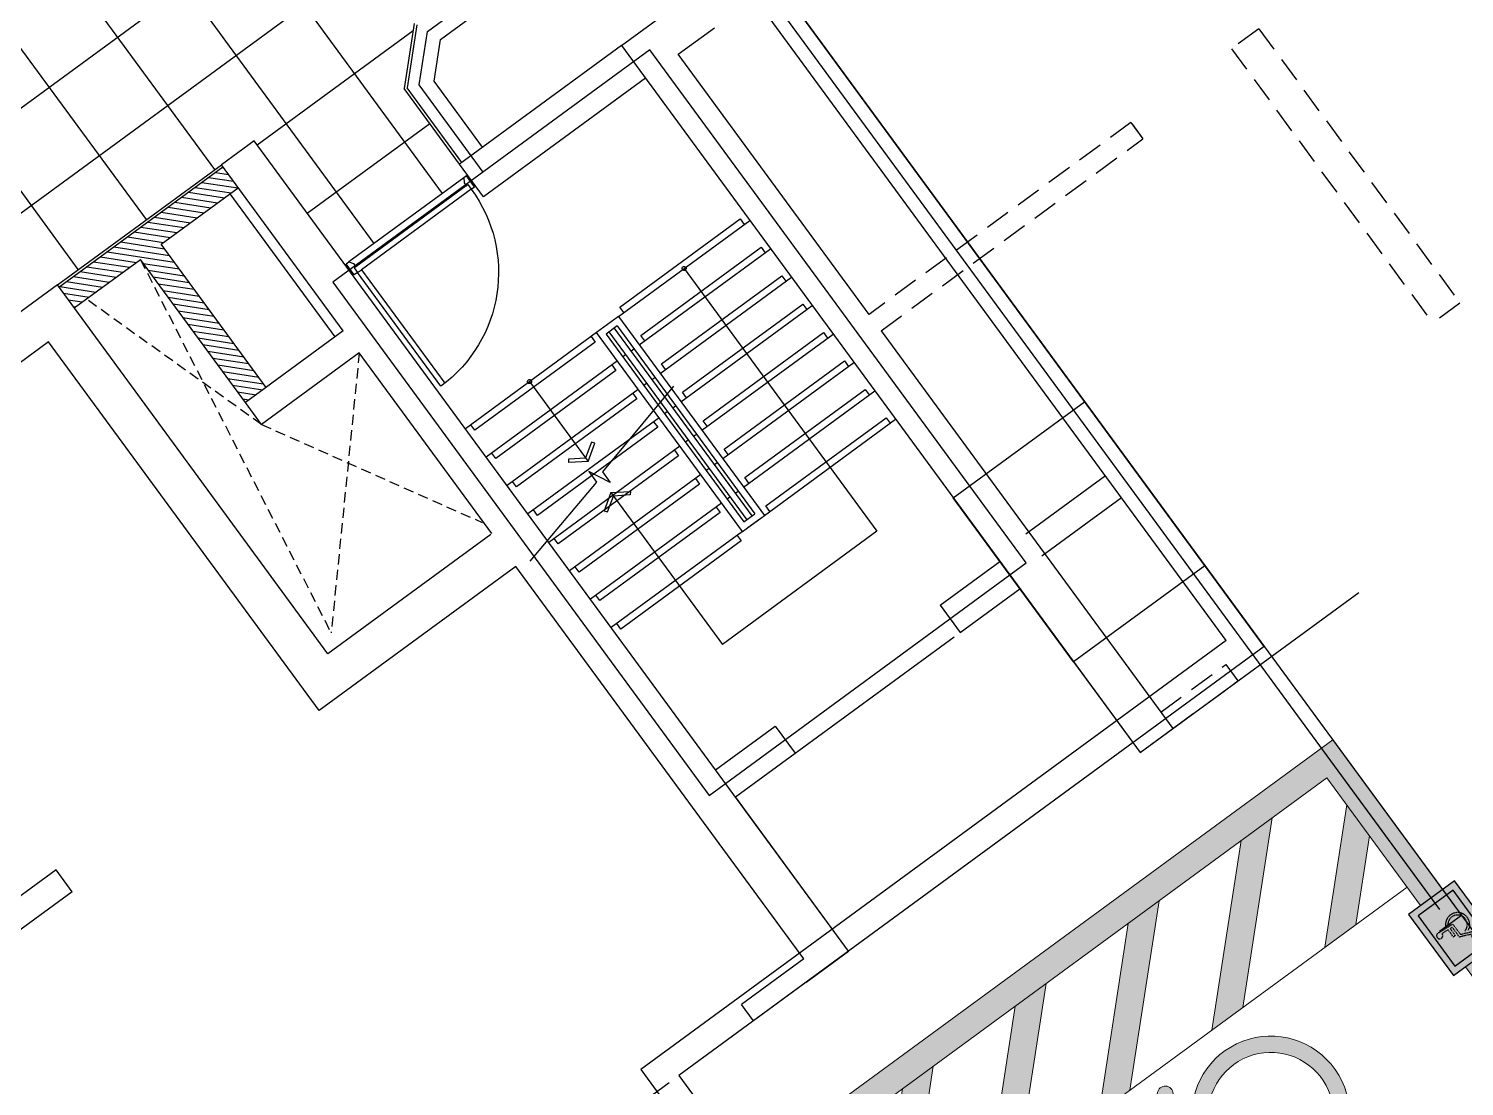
# Model space of a CAD drawing. Header units: millimetres. Extents: x 75184266 to 76346726, y -35850126 to -33679385.
# Drawn here: x 75339655 to 75350244, y -34622295 to -34614490 of the extents above; entities that cross this region are included whole.
import ezdxf

# ---------------------------------------------------------------- set-up
doc = ezdxf.new("R2010")
doc.units = ezdxf.units.MM
doc.header["$LTSCALE"] = 50
doc.header["$MEASUREMENT"] = 0
for name, pattern in [('HID', [2.3, 1.5, -0.8]), ('HIDDEN2', [0.1875, 0.125, -0.0625]), ('XR-지하3층$0$H', [1.3, 0.8, -0.5]), ('XR-지하3층$0$HIDDEN2', [0.1875, 0.125, -0.0625])]:
    doc.linetypes.add(name, pattern=pattern)
for name, color, linetype in [('PLAN-ALL-DOOR', 4, 'CONTINUOUS'), ('XR-지하3층$0$1HIDDEN2', 1, 'XR-지하3층$0$HIDDEN2'), ('XR-지하3층$0$5', 5, 'CONTINUOUS'), ('XR-지하3층$0$hat', 8, 'CONTINUOUS'), ('XR-지하3층$0$장애인', 11, 'CONTINUOUS')]:
    doc.layers.add(name, color=color, linetype=linetype)
doc.layers.add('건축', color=8, linetype='CONTINUOUS', plot=False)

# ---------------------------------------------------------------- blocks, each defined once
blk = doc.blocks.new('XR-지하3층$0$장애인 주차')
at = {"layer": 'XR-지하3층$0$5', "ltscale": 4}
h = blk.add_hatch(color=7, dxfattribs=at)
h.dxf.hatch_style = 1
h.paths.add_polyline_path([(3841.997264835671, -695.0780087946878), (4402.000121470854, -695.0780087946878), (4402.000121470854, -1115.080151271075), (3841.997264835671, -1115.080151271075)])
h.paths.add_polyline_path([(3891.997519892382, -1065.079896214363), (4351.99986641414, -1065.079896214363), (4351.99986641414, -745.0782638514011), (3891.997519892382, -745.0782638514011)], flags=16)
h.paths.add_polyline_path([(3982.199268697524, -989.8749685254544), (3988.055078290212, -973.1311586538368), (4011.176556505419, -981.2174290407376), (4046.302626567036, -898.3408815806098), (4135.870332298697, -898.3408815806098), (4137.145780135219, -880.6026270158372), (4072.273199870749, -880.602627015849), (4072.273199870749, -862.8643724511003), (4138.421227971735, -862.8643724511003), (4142.235960863689, -809.8110830911862, -3.722470104551928), (4160.964472694517, -796.67601004478), (4152.378934681071, -916.0791361453585), (4058.050227145791, -916.0791361453702), (4021.01875284036, -1003.451299681202)], flags=0)
h = blk.add_hatch(color=256, dxfattribs=at)
h.dxf.hatch_style = 1
h.paths.add_polyline_path([(4351.99986641414, -1065.079896214362), (4351.999866414141, -745.0782638514011), (3891.997519892383, -745.0782638514011), (3891.997519892382, -1065.079896214363)])
at = {"layer": 'XR-지하3층$0$hat'}
h = blk.add_hatch(color=7, dxfattribs=at)
edge = h.paths.add_edge_path()
edge.add_line((4160.964472694536, -796.67601004485), (4152.378934681087, -916.0791361454055))
edge.add_line((4152.37893468108, -916.0791361454167), (4058.050227145789, -916.0791361454283))
edge.add_line((4058.050227145791, -916.0791361454167), (4021.018752840348, -1003.451299681236))
edge.add_line((4021.018752840351, -1003.451299681236), (3982.199268697519, -989.874968525477))
edge.add_line((3982.199268697524, -989.874968525477), (3988.055078290214, -973.1311586538714))
edge.add_line((3988.055078290212, -973.1311586538714), (4011.176556505425, -981.2174290407828))
edge.add_line((4011.176556505419, -981.2174290407955), (4046.302626567057, -898.3408815806679))
edge.add_line((4046.302626567061, -898.340881580656), (4135.870332298704, -898.3408815806441))
edge.add_line((4135.870332298706, -898.340881580656), (4137.145780135244, -880.6026270158836))
edge.add_line((4137.145780135244, -880.6026270158836), (4072.273199870745, -880.6026270158953))
edge.add_line((4072.273199870749, -880.6026270158836), (4072.273199870746, -862.8643724511348))
edge.add_line((4072.273199870749, -862.8643724511348), (4138.421227971742, -862.8643724511229))
edge.add_line((4138.421227971745, -862.8643724511348), (4142.235960863693, -809.8110830912447))
edge.add_arc((4140.258635246823, -787.0722665791609), 22.82462689652929, -24.88272667549188, 274.96983382009233, ccw=False)
edge = h.paths.add_edge_path()
edge.add_line((4047.665030254847, -981.4920170499337), (4057.804424407357, -957.5691022683568))
edge.add_arc((4127.470813777448, -941.6413942127928), 71.46396078982474, 192.8780981385994, 416.1688054886157)
edge.add_line((4167.258228158817, -882.277606019873), (4168.678321340426, -862.5277004258722))
edge.add_arc((4127.470813777439, -941.641394212781), 89.20221535457303, 206.535022543775, 422.4865967028556, ccw=False)
at = {"layer": 'XR-지하3층$0$장애인', "lineweight": 5, "true_color": 0xffffff}
blk.add_hatch(color=7, dxfattribs=at).paths.add_polyline_path([(2471.998693153262, 3994.919848728925), (2471.998693153262, -1005.080151271075), (3841.997264835671, -1005.080151271075), (3841.997264835671, -805.0801512710747), (2671.998693153263, -805.0801512710751), (2671.998693153262, 3794.919848728925), (5571.998693153263, 3794.919848728926), (5571.998693153262, -805.080151271075), (4402.000121470854, -805.080151271075), (4402.000121470854, -1005.080151271075), (5771.998693153262, -1005.080151271075), (5771.998693153262, 3994.919848728925)])
h = blk.add_hatch(color=7, dxfattribs=at)
h.paths.add_polyline_path([(5571.998693153262, 2794.914747595385), (5571.998693153262, 3077.758902888156), (4854.837747312696, 3794.919848728925), (4571.993592018897, 3794.919848728925)])
h.paths.add_polyline_path([(4571.993592018706, 3044.916022878447), (4571.993592018645, 2762.071867584627), (5571.998693153263, 1762.066766450834), (5571.998693153263, 2044.910921743602)])
h.paths.add_polyline_path([(4571.993592018483, 2012.068041734125), (4571.993592018423, 1729.223886441228), (5571.998693153262, 729.2187853062899), (5571.99869315326, 1012.062940599053)])
h.paths.add_polyline_path([(5571.99869315326, -303.629195838255), (5571.99869315326, -20.78504054549086), (4571.993592018262, 979.220060589802), (4571.993592018202, 696.3759052969056)])
h.paths.add_polyline_path([(4571.99359201804, -53.62792055452175), (4571.99359201798, -336.4720758474171), (5040.601667441591, -805.080151271075), (5323.445822734374, -805.0801512710751)])
h = blk.add_hatch(color=7, dxfattribs=at)
h.paths.add_polyline_path([(3763.150870514194, 2216.264290113818, -1), (3462.570463011247, 2216.264290113882, -1)])
h.paths.add_polyline_path([(3992.194974712547, 1503.153291136039, -0.3430925305423056), (3870.429412635672, 1283.463612269276), (3381.11380824785, 1193.932868147644), (3089.64061403725, 708.0093506300605, -0.9316528967307836), (2986.990762166922, 769.5822570894251), (3329.523243890798, 1378.635825979506), (3638.530074299372, 1415.295302762543, 0.4460483878234904), (3688.559342324034, 1485.064711287606), (3600.488111895317, 1888.254374792776, -0.5961441325676429), (3698.969839655798, 2008.645807942122), (4213.677944949887, 1850.800996607583), (4443.199970943389, 1569.414632520067, -0.8833640971827884), (4354.906219544061, 1492.991562665783), (4150.936932001604, 1740.869922228085), (3925.143719778168, 1810.1136093145)])
h.paths.add_polyline_path([(4052.621828863025, 1393.018152349396), (4055.397873318553, 1527.544381644268, -1.526545251934503), (3257.253911445657, 820.1519422765429), (3348.0148907452, 968.8766923101947, 1.638056132797179)])
at = {"layer": 'XR-지하3층$0$1HIDDEN2', "color": 11}
for points in [[(4160.96447269452, -796.6760100447573), (4152.378934681071, -916.0791361453585), (4058.050227145791, -916.0791361453702), (4021.01875284036, -1003.451299681202), (3982.199268697524, -989.8749685254544), (3988.055078290212, -973.1311586538368), (4011.176556505419, -981.2174290407376), (4046.302626567036, -898.3408815806098), (4135.870332298697, -898.3408815806098), (4137.145780135219, -880.6026270158372), (4072.273199870749, -880.602627015849), (4072.273199870749, -862.8643724511003), (4138.421227971735, -862.8643724511003), (4142.235960863685, -809.8110830912219)], [(4167.258228158817, -882.2776060198148), (4168.678321340427, -862.5277004258032)]]:
    blk.add_lwpolyline(points, dxfattribs=at)
for centre, radius, start, end in [((4140.258635247797, -787.0722665790381), 22.8246268965323, 335.1172733215335, 274.9698338172116), ((4127.470813777439, -941.6413942127574), 89.20221535457668, 206.5350225406521, 62.48659670311565), ((4127.470813777439, -941.6413942127574), 71.46396078982, 192.8780981454637, 56.1688054908522)]:
    blk.add_arc(centre, radius, start, end, dxfattribs=at)
at = {"layer": 'XR-지하3층$0$5', "lineweight": 5}
for p, q in [((4571.993592018865, 3794.919848728925), (4571.99359201788, -805.1036164912276)), ((5571.998693153045, 2794.914747595602), (4571.99359201868, 3794.919848729143)), ((5571.998693153109, 3077.758902888307), (4854.837747312696, 3794.919848728925)), ((5571.998693152887, 2044.910921743978), (4571.993592018702, 3044.91602287845)), ((5571.998693152824, 1762.066766451273), (4571.993592018458, 2762.071867584813)), ((5571.998693152665, 1012.062940599649), (4571.993592018487, 2012.068041734122)), ((5571.998693152607, 729.2187853069445), (4571.993592018236, 1729.223886441416)), ((5571.998693152449, -20.78504054467885), (4571.993592018271, 979.2200605897937)), ((5571.998693152392, -303.6291958373836), (4571.99359201802, 696.3759052970881)), ((5323.445822734374, -805.080151271075), (4571.993592017399, -53.62792055387945)), ((5040.601667441591, -805.0801512710751), (4571.993592017149, -336.4720758465851))]:
    blk.add_line(p, q, dxfattribs=at)
at = {"layer": 'XR-지하3층$0$5', "ltscale": 4}
for p, q in [((4165.298914032375, -1004.579583198746), (4165.298914032418, -804.5785629718947)), ((4165.298914032418, -804.5785629718947), (4165.298914032399, -904.5790730853205))]:
    blk.add_line(p, q, dxfattribs=at)
at = {"layer": 'XR-지하3층$0$5', "lineweight": 5}
for points in [[(3841.997264835671, -1005.080151271075), (2471.998693153262, -1005.080151271075), (2471.998693153262, 3994.919848728925), (5771.998693153262, 3994.919848728925), (5771.998693153262, -1005.080151271075), (4402.000121470854, -1005.080151271075)], [(3841.997264835671, -805.080151271075), (2671.998693153262, -805.080151271075), (2671.998693153262, 3794.919848728925), (5571.998693153262, 3794.919848728925), (5571.998693153262, -805.080151271075), (4402.000121470854, -805.080151271075)]]:
    blk.add_lwpolyline(points, dxfattribs=at)
at = {"layer": 'XR-지하3층$0$5', "ltscale": 4}
for points in [[(3841.997264835671, -695.0780087946878), (3841.997264835671, -1115.080151271075), (4402.000121470854, -1115.080151271075), (4402.000121470854, -695.0780087946878)], [(3891.997519892382, -745.0782638514011), (3891.997519892382, -1065.079896214363), (4351.99986641414, -1065.079896214363), (4351.99986641414, -745.0782638514011)]]:
    blk.add_lwpolyline(points, close=True, dxfattribs=at)
at = {"layer": 'XR-지하3층$0$장애인', "color": 8, "lineweight": 5}
for p, q in [((3698.969839655798, 2008.645807942122, 0.0001127901416624), (4213.677944949887, 1850.800996607583, 0.0001127901416624)), ((3688.559342332695, 1485.064711247559), (3600.488111895317, 1888.254374792776, 0.0001127901416624)), ((3925.143719778168, 1810.1136093145, 0.0001127901416628), (4150.936931998761, 1740.869922228213, 0.0001127901416628)), ((4213.677944949887, 1850.800996607583, 0.0001127901416624), (4443.199970943389, 1569.414632520067, 0.0001127901416624)), ((4150.936931998761, 1740.869922228213, 0.0001127901416624), (4354.906219542198, 1492.991562667646, 0.0001127901416624)), ((4055.397873318553, 1527.544381644268), (4052.621828863025, 1393.018152349396)), ((3348.0148907452, 968.8766923101947), (3257.253911445657, 820.1519422765429))]:
    blk.add_line(p, q, dxfattribs=at)
at = {"layer": 'XR-지하3층$0$장애인', "color": 7, "lineweight": 5}
for points in [[(3523.087905746778, 2719.914365010331), (2773.084079896087, 2719.914365010489), (2773.084079896117, 2869.915130179697), (3523.087905746808, 2869.915130179538)], [(4473.091731597468, 2719.914365010173), (3723.087905746778, 2719.914365010331), (3723.087905746807, 2869.915130179538), (4473.091731597498, 2869.91513017938)]]:
    blk.add_lwpolyline(points, close=True, dxfattribs=at)
at = {"layer": 'XR-지하3층$0$장애인', "color": 8, "lineweight": 5, "extrusion": (0.9769639672697208, 0.2134043267054538, 0), "elevation": 4221.010056634456}
blk.add_lwpolyline([(616.5749219792176, -1.361e-12), (930.7731202234108, 7.74314296328e-05)], dxfattribs=at)
at = {"layer": 'XR-지하3층$0$장애인', "color": 8, "lineweight": 5}
for points in [[(3992.194974726538, 1503.153291048849, -0.3430925306230898), (3870.429412635905, 1283.463612269276), (3381.11380824785, 1193.932868147644), (3094.00334222139, 715.2825828427982)], [(3094.003420647085, 715.2827374036459, -1.00000207931052), (2986.990762167387, 769.5822570894251), (3329.523243890658, 1378.635825979506), (3639.504234780377, 1415.410873711946)]]:
    blk.add_lwpolyline(points, format="xyb", dxfattribs=at)
blk.add_circle((3612.86066676265, 2216.264290113847), 150.2902037515436, dxfattribs=at)
for centre, radius, start, end in [((3682.273866816963, 1921.827955426305, 0.0001127901416624), 88.40868183990986, 79.114325303064, 202.3184667627445), ((3810.443948158834, 999.9582689007906), 581.6782029713268, 198.0059943864644, 65.09494261077565), ((3632.220671032975, 1472.641407940697), 57.69215153581592, 276.2786130993196, 12.43534843258914), ((4394.302026809838, 1536.692142405893, 0.0001127901416624), 58.83681075443838, 227.9655321143891, 33.79042661822502), ((3809.277803001397, 999.938049550793), 462.3075622753882, 183.8524707476317, 58.23960059225904)]:
    blk.add_arc(centre, radius, start, end, dxfattribs=at)
blk = doc.blocks.new('A$C5C415861-flat-1')
at = {"layer": 'PLAN-ALL-DOOR', "ltscale": 10}
for p, q in [((-545.9001450866926, 1036.348194583086), (-545.9001450866926, -3.651805417262949)), ((-510.9001450866926, -3.651805417262949), (-510.9001450866926, 1035.759085423662)), ((-575.9001450866926, -3.651805417262949), (-575.9001450866926, -103.6518054172629)), ((-545.9001450866926, -3.651805417262949), (-575.9001450866926, -3.651805417262949)), ((-575.9001450866926, -103.6518054172629), (-550.9001450866926, -103.6518054172629)), ((-550.9001450866926, -103.6518054172629), (-530.9001450866926, -73.65180541726295)), ((-545.9001450866926, -45.65180541726293), (-545.9001450866926, -3.651805417262949)), ((-530.9001450866926, -45.65180541726293), (-545.9001450866926, -45.65180541726293)), ((-530.9001450866926, -73.65180541726295), (-530.9001450866926, -45.65180541726293)), ((479.0998549133074, -73.65180541726295), (479.0998549133074, -45.65180541726293)), ((479.0998549133074, -45.65180541726293), (494.0998549133074, -45.65180541726293)), ((499.0998549133074, -103.6518054172629), (479.0998549133074, -73.65180541726295)), ((494.0998549133074, -45.65180541726293), (494.0998549133074, -3.651805417262949)), ((494.0998549133074, -3.651805417262949), (524.0998549133074, -3.651805417262949)), ((524.0998549133074, -103.6518054172629), (499.0998549133074, -103.6518054172629)), ((524.0998549133074, -3.651805417262949), (524.0998549133074, -103.6518054172629))]:
    blk.add_line(p, q, dxfattribs=at)
at = {"layer": 'PLAN-ALL-DOOR', "color": 8}
for p, q in [((499.0998549133074, -103.6518054172629), (-550.9001450866926, -103.6518054172629)), ((479.0998549133074, -45.65180541726293), (-530.9001450866926, -45.65180541726293)), ((494.0998549133074, -3.651805417262949), (-510.9001450866926, -3.651805417262949))]:
    blk.add_line(p, q, dxfattribs=at)
at = {"layer": 'PLAN-ALL-DOOR'}
blk.add_line((-545.9001450866926, -3.651805417262949), (-510.9001450866926, -3.651805417146533), dxfattribs=at)
at = {"layer": 'PLAN-ALL-DOOR', "color": 8, "ltscale": 10}
blk.add_arc((-545.9001450848299, -3.651805416448041), 1039.99999999853, 0, 90, dxfattribs=at)

msp = doc.modelspace()

# ---------------------------------------------------------------- hatches: boundary and pattern name
at = {"layer": '건축', "ltscale": 100}
h = msp.add_hatch(dxfattribs=at)
h.set_pattern_fill('NET', color=256, scale=5000, angle=36.2506746363227)
h.set_pattern_definition([(36.2506746363227, (-7667789.63896513, -52797022.89741842), (-369.5744649409118, 504.0235261013505), []), (126.2506746363227, (-7667789.63896513, -52797022.89741842), (-504.0235261013506, -369.5744649409117), [])])
h.paths.add_polyline_path([(75338533.16162774, -34615188.57695868), (75336936.74815601, -34613011.08665395), (75337267.3167984, -34612768.69771214), (75335858.07197273, -34610826.01258285), (75334709.4148747, -34611655.86339486), (75334818.7397138, -34611804.98126528), (75333846.64701504, -34612517.6649804), (75337793.70230988, -34617900.63625181), (75341317.93109842, -34615316.86983822), (75341989.01602079, -34616232.22224405), (75342892.27125828, -34615570.00628533), (75342424.78835058, -34614932.36477377), (75342498.89723024, -34614451.0518649), (75343761.57538962, -34613525.32722695), (75342815.5390123, -34612234.97255748), (75338863.79463226, -34615132.16936766), (75338952.48426959, -34615253.14105124), (75338710.54090238, -34615430.52032588)])
at = {"layer": '건축', "ltscale": 0.5}
h = msp.add_hatch(dxfattribs=at)
h.set_pattern_fill('ANSI31', color=256, scale=350, angle=-53.75322545467331, style=0)
h.set_pattern_definition([(351.2467745453268, (57405222.13514532, 45480485.16364738), (6.657832368524601, 43.24044135011373), [])])
h.paths.add_polyline_path([(75340478.35551132, -34616192.79097251), (75341252.91167727, -34617249.27700929), (75341406.14247648, -34617136.93680202), (75340631.58631055, -34616080.45076524), (75341200.1532235, -34615663.6094699), (75341087.8130162, -34615510.37867064), (75339878.09618023, -34616397.27504382), (75339990.43638748, -34616550.50584301)])

# ---------------------------------------------------------------- linework, layer by layer
at = {"layer": '건축'}
for p, q in [((75333997.72589812, -34598902.49273659), (75360575.1279543, -34635153.56260327)), ((75342596.05565478, -34614510.016528), (75343823.65813573, -34613610.00740547)), ((75342498.89723024, -34614451.05186493), (75342424.78835058, -34614932.36477377)), ((75344026.7321116, -34614614.28740813), (75347852.21180137, -34619832.1993608)), ((75344204.11138624, -34614856.23077532), (75343010.5241081, -34615731.30186353)), ((75342833.14483345, -34615489.35849632), (75342424.78835058, -34614932.36477377)), ((75341317.93109843, -34615316.86983822), (75341075.98773122, -34615494.24911282)), ((75345702.1555032, -34621296.9033974), (75341317.93109843, -34615316.86983822)), ((75341974.70938939, -34616720.09550663), (75341075.98773122, -34615494.24911282)), ((75341914.22354761, -34616764.4403253), (75341139.66738167, -34615707.95428852)), ((75339866.27089524, -34616381.145486), (75337374.25421314, -34618208.15201474)), ((75341861.7877349, -34619103.00836695), (75339866.27089524, -34616381.145486)), ((75344004.98302744, -34616614.17129573), (75343843.6874493, -34616732.42414549)), ((75344004.98144089, -34616614.16913169), (75345081.08237368, -34618081.95889267)), ((75341974.70938939, -34616720.09550663), (75341252.91167727, -34617249.27700929)), ((75344919.78679554, -34618200.21174243), (75343843.68586276, -34616732.42198146)), ((75345941.95330289, -34616719.24056409), (75348094.15516853, -34619654.82008618)), ((75339801.70680268, -34616800.46812782), (75337551.63348778, -34618450.09538195)), ((75341797.22364235, -34619522.33100878), (75339801.70680268, -34616800.46812782)), ((75342092.96223915, -34616881.39108477), (75341371.16452703, -34617410.57258742)), ((75343071.50457087, -34618216.11199377), (75342092.96223915, -34616881.39108477)), ((75341371.16452703, -34617410.57258742), (75341252.91167727, -34617249.27700929)), ((75343063.43979198, -34618222.02463626), (75341861.7877349, -34619103.00836695)), ((75343248.88384551, -34618458.05536098), (75341797.22364235, -34619522.33100878)), ((75345371.52249867, -34621353.31098843), (75343248.88384551, -34618458.05536098)), ((75346377.96865128, -34618743.10170645, 0.0465749281512735), (75346525.78497805, -34618944.72153998, 0.0465749281512735)), ((75345160.1873002, -34619635.91108354, -0.0465749281512735), (75345308.0033624, -34619837.53055619, -0.0465749281512735)), ((75347852.21180137, -34619832.1993608), (75348094.15516852, -34619654.82008618)), ((75339856.33075972, -34620697.29263292), (75338178.85674717, -34621927.12227038)), ((75339974.58360948, -34620858.58821104), (75339856.33075972, -34620697.29263292)), ((75339974.58360948, -34620858.58821104), (75338514.85862741, -34621928.77650135)), ((75345702.1555032, -34621296.9033974), (75345000.5197383, -34621811.30329383)), ((75345371.52249868, -34621353.31098843), (75344911.83010098, -34621690.33161024)), ((75345000.5197383, -34621811.30329383), (75344911.83010098, -34621690.33161024))]:
    msp.add_line(p, q, dxfattribs=at)
at = {"layer": '건축', "ltscale": 20}
msp.add_line((75350063.43485859, -34620989.04171163, -7.15582531903582e-09), (75341559.86436763, -34609386.63953359, -7.15582531903582e-09), dxfattribs=at)
at = {"layer": '건축', "ltscale": 0.5}
for p, q in [((75348768.13718924, -34619049.09799385), (75341752.78601195, -34609480.23665146)), ((75348488.58876136, -34619006.05526561), (75341709.74361397, -34609759.78552979)), ((75342693.21407929, -34614568.98119111), (75343885.74088185, -34613694.68758399)), ((75342517.40359683, -34614462.28322931), (75342445.81610182, -34614927.22057042)), ((75342645.57973848, -34614878.35063835), (75342693.21407929, -34614568.9811911)), ((75343002.50519049, -34615365.19300407), (75342645.57973848, -34614878.35063835)), ((75344204.11138624, -34614856.23077532), (75343010.52410808, -34615731.30186351)), ((75342849.27439126, -34615477.53321134), (75342445.81610182, -34614927.22057042)), ((75346474.56810056, -34617953.108602), (75347442.33201191, -34617243.57846741)), ((75347442.33201191, -34617243.57846741), (75348329.24468014, -34618453.28335664)), ((75347597.37108353, -34617790.44421928), (75347010.36520709, -34618220.80392659)), ((75347361.48076878, -34619162.81349127), (75346474.56810056, -34617953.108602)), ((75347715.62393337, -34617951.73979738), (75347128.61805695, -34618382.09950466)), ((75346377.96891585, -34618743.1020673, 0.0465749281512735), (75346817.49936587, -34618420.863052)), ((75348329.24468014, -34618453.28335664), (75347361.48076878, -34619162.81349127)), ((75348488.58876136, -34619006.05526561), (75344170.42610145, -34622171.8893619)), ((75348768.13718924, -34619049.09799385), (75344449.97497694, -34622214.931762)), ((75344720.65685017, -34619958.15009884), (75345160.1873002, -34619635.91108353, -0.0465749281512735)), ((75344868.47291237, -34620159.7695715), (75345308.0033624, -34619837.53055619))]:
    msp.add_line(p, q, dxfattribs=at)
at = {"layer": '건축', "linetype": 'HIDDEN2', "ltscale": 30}
for p, q in [((75348728.35734576, -34614490.41183353), (75350212.43061025, -34616514.67133906)), ((75348526.73787312, -34614638.22789573), (75350010.81113754, -34616662.4874013)), ((75347784.77965325, -34615182.18994921), (75347873.46929057, -34615303.16163281)), ((75345941.95330289, -34616719.24056409), (75347873.467851, -34615303.16268823)), ((75348005.46553123, -34619533.84840254), (75348485.3198762, -34619182.0461745)), ((75348485.3198762, -34619182.0461745), (75348574.0095135, -34619303.0178581)), ((75348094.15516852, -34619654.82008617), (75348574.00951351, -34619303.01785811))]:
    msp.add_line(p, q, dxfattribs=at)
at = {"layer": '건축', "ltscale": 3}
for p, q in [((75339878.09618023, -34616397.27504382), (75341087.8130162, -34615510.37867064)), ((75340631.58631055, -34616080.45076524), (75341200.1532235, -34615663.6094699)), ((75341406.14247648, -34617136.93680202), (75340631.58631055, -34616080.45076524)), ((75339990.43638748, -34616550.50584301), (75340478.35551131, -34616192.79097252)), ((75341252.91167727, -34617249.27700929), (75340478.35551132, -34616192.79097251))]:
    msp.add_line(p, q, dxfattribs=at)
at = {"layer": '건축', "linetype": 'HID'}
for p, q in [((75340478.35551134, -34616192.79097251), (75341885.46123551, -34618949.25673162)), ((75341371.16451566, -34617410.57256977), (75340079.14895545, -34616485.46677565)), ((75342092.96223864, -34616881.39105915), (75341885.46123551, -34618949.25673162)), ((75341371.16451566, -34617410.57256977), (75342998.4007246, -34618133.31206829))]:
    msp.add_line(p, q, dxfattribs=at)
at = {"layer": '건축', "ltscale": 100}
for p, q in [((75344170.42610145, -34622171.8893619, -3.655844180150184e-09), (75349498.62400985, -34629439.4500306, -2.009641e-09)), ((75344449.97497694, -34622214.93176201, -3.61979275392227e-09), (75349778.17255722, -34629482.49198315, -1.8400906e-09))]:
    msp.add_line(p, q, dxfattribs=at)
at = {"layer": '건축'}
for points in [[(75344026.7321116, -34614614.28740813), (75344373.53388707, -34614360.03184374)], [(75343006.51464929, -34615548.2474338), (75342535.18404454, -34614905.35770607), (75342596.05565478, -34614510.016528)], [(75344446.05475342, -34614678.85150068), (75344712.20873983, -34614483.72236117)], [(75345853.26366559, -34616598.26888048), (75344446.05475342, -34614678.85150068)], [(75343010.5241081, -34615731.30186353), (75342833.14483345, -34615489.35849632)], [(75344004.98144089, -34616614.1691317), (75344972.75490966, -34615904.65203317)], [(75344045.3053353, -34616584.60591935), (75344015.74212286, -34616544.28202482), (75344902.8678027, -34615893.89135107), (75344932.43101513, -34615934.2152456)], [(75344158.71014558, -34616823.85338327), (75345126.48361434, -34616114.33628473)], [(75344199.03403999, -34616794.29017092), (75344169.47082755, -34616753.96627638), (75345056.59650737, -34616103.57560264), (75345086.15971982, -34616143.89949717)], [(75344312.43885025, -34617033.53763483), (75345280.21231905, -34616324.0205363)], [(75344352.76274467, -34617003.97442248), (75344323.19953223, -34616963.65052795), (75345210.32521206, -34616313.2598542), (75345239.8884245, -34616353.58374874)], [(75344488.86817528, -34616259.41058243), (75345910.85869354, -34618198.98990934)], [(75344466.16755494, -34617243.22188641), (75345433.94102372, -34616533.70478787)], [(75344506.49144936, -34617213.65867405), (75344476.92823692, -34617173.33477952), (75345364.05391675, -34616522.94410577), (75345393.61712919, -34616563.2680003)], [(75343843.6874493, -34616732.42414549), (75342875.91398051, -34617441.94124404)], [(75343803.36355491, -34616761.98735783), (75343832.92676735, -34616802.31125236), (75342945.8010875, -34617452.70192613), (75342916.23787506, -34617412.3780316)], [(75343994.2207588, -34616684.05623867), (75343913.57296973, -34616743.18266355)], [(75343913.57296973, -34616743.18266355), (75344930.54747765, -34618130.32463547)], [(75343933.734917, -34616728.40105733), (75344950.70942491, -34618115.54302925)], [(75344991.03331944, -34618085.97981681), (75343974.05881153, -34616698.83784489)], [(75343994.2207588, -34616684.05623867), (75345011.19526671, -34618071.19821059)], [(75344619.89625962, -34617452.90613798), (75345587.6697284, -34616743.38903944)], [(75344660.22015405, -34617423.34292562), (75344630.65694161, -34617383.01903109), (75345517.78262143, -34616732.62835735), (75345547.34583388, -34616772.95225187)], [(75344098.22430377, -34616868.19820192), (75344118.38625105, -34616853.41659571)], [(75343997.416154, -34616942.10839706), (75343029.6426852, -34617651.62549561)], [(75343957.09225959, -34616971.67160941), (75343986.65547203, -34617011.99550394), (75343099.52979217, -34617662.3861777), (75343069.96657975, -34617622.06228316)], [(75344057.90040924, -34616897.76141436), (75344037.73846197, -34616912.54302059)], [(75344773.62496431, -34617662.59038954), (75345741.39843307, -34616953.07329101)], [(75344813.94885872, -34617633.02717719), (75344784.38564628, -34617592.70328266), (75345671.51132612, -34616942.31260891), (75345701.07453856, -34616982.63650344)], [(75343349.71815473, -34617094.57133383), (75343781.34105638, -34617683.30019405)], [(75344251.95300846, -34617077.88245349), (75344272.11495572, -34617063.10084727)], [(75344151.14485867, -34617151.79264863), (75343183.37138988, -34617861.30974717)], [(75344110.82096426, -34617181.35586098), (75344140.3841767, -34617221.67975551), (75343253.25849687, -34617872.07042927), (75343223.69528443, -34617831.74653473)], [(75344411.19404681, -34617128.70755874), (75343887.36802898, -34617760.89947557), (75343944.03976819, -34617838.19910058), (75343787.15265794, -34617758.24748975), (75343843.82439716, -34617835.54711474), (75343351.39580797, -34618420.29497588)], [(75344211.62911391, -34617107.44566593), (75344191.46716666, -34617122.22727215)], [(75344927.353669, -34617872.27464111), (75345895.12713777, -34617162.75754258)], [(75344967.67756341, -34617842.71142876), (75344938.11435097, -34617802.38753423), (75345825.2400308, -34617151.99686049), (75345854.80324325, -34617192.32075501)], [(75344405.68171313, -34617287.56670506), (75344425.8436604, -34617272.78509884)], [(75344304.87356336, -34617361.4769002), (75343337.10009457, -34618070.99399875)], [(75344264.54966895, -34617391.04011255), (75344294.11288139, -34617431.36400708), (75343406.98720156, -34618081.75468083), (75343377.42398912, -34618041.4307863)], [(75344365.3578186, -34617317.12991749), (75344345.19587135, -34617331.91152372)], [(75345081.08237368, -34618081.95889267), (75346048.85584246, -34617372.44179414)], [(75345121.40626809, -34618052.39568033), (75345091.84305565, -34618012.0717858), (75345978.96873549, -34617361.68111205), (75346008.53194793, -34617402.00500658)], [(75344519.0865233, -34617526.81416906), (75344498.92457603, -34617541.59577529)], [(75344559.41041782, -34617497.25095662), (75344579.57236509, -34617482.46935041)], [(75344458.60226804, -34617571.16115177), (75343490.82879925, -34618280.67825032)], [(75344418.27837363, -34617600.72436412), (75344447.84158608, -34617641.04825864), (75343560.71590623, -34618291.4389324), (75343531.1526938, -34618251.11503787)], [(75343781.34105627, -34617683.30019405), (75343831.07281286, -34617548.52438179), (75343806.52460153, -34617541.3754832), (75343762.06693485, -34617657.01050578)], [(75343781.34105627, -34617683.30019405), (75343637.84767571, -34617690.18618911), (75343638.41431746, -34617664.62449224), (75343762.06693485, -34617657.01050578)], [(75344672.81522797, -34617736.49842063), (75344652.65328072, -34617751.28002686)], [(75344713.1391225, -34617706.93520819), (75344733.30106977, -34617692.15360197)], [(75344612.33097273, -34617780.84540334), (75343644.55750392, -34618490.36250187)], [(75344572.00707832, -34617810.40861569), (75344601.57029076, -34617850.73251022), (75343714.44461092, -34618501.12318397), (75343684.88139848, -34618460.79928944)], [(75343949.3044642, -34617912.4003756), (75343899.57270764, -34618047.17618788), (75343924.12091894, -34618054.32508649), (75343968.57858564, -34617938.6900639)], [(75343949.3044642, -34617912.4003756), (75344092.79784477, -34617905.51438056), (75344092.23120302, -34617931.07607744), (75343968.57858564, -34617938.6900639)], [(75343949.30445255, -34617912.40040725), (75344771.71025954, -34619034.15282479)], [(75344826.54393266, -34617946.1826722), (75344806.3819854, -34617960.96427842)], [(75344866.86782719, -34617916.61945976), (75344887.02977446, -34617901.83785354)], [(75344766.0596774, -34617990.52965491), (75343798.28620861, -34618700.04675346)], [(75344725.735783, -34618020.09286726), (75344755.29899544, -34618060.41676179), (75343868.1733156, -34618710.80743554), (75343838.61010316, -34618670.483541)], [(75344919.78679554, -34618200.21174243), (75345081.08237368, -34618081.95889267)], [(75344930.54747765, -34618130.32463547), (75345011.19526671, -34618071.19821059)], [(75344960.11069009, -34618170.64853), (75345040.75847913, -34618111.52210511)], [(75344919.7883821, -34618200.21390647), (75343952.0149133, -34618909.73100503)], [(75344879.46448769, -34618229.77711882), (75344909.02770013, -34618270.10101335), (75344021.90202029, -34618920.49168711), (75343992.33880785, -34618880.16779257)], [(75345910.85869354, -34618198.98990934), (75344771.708673, -34619034.15066075)]]:
    msp.add_lwpolyline(points, dxfattribs=at)
at = {"layer": '건축', "linetype": 'HIDDEN2', "ltscale": 30}
for points in [[(75348728.35734576, -34614490.41183355), (75348526.73787312, -34614638.22789573)], [(75347784.77965325, -34615182.18994921), (75345853.26366557, -34616598.26888046)], [(75347796.60349865, -34615198.32056244), (75347873.467851, -34615303.16268823)], [(75350212.43061025, -34616514.67133906), (75350010.81113754, -34616662.4874013)]]:
    msp.add_lwpolyline(points, dxfattribs=at)
at = {"layer": '건축'}
msp.add_lwpolyline([(75344673.59319767, -34620147.64947249), (75347012.37908056, -34618432.98315101), (75344236.39343251, -34614646.56945441), (75341897.60754964, -34616361.23577589)], close=True, dxfattribs=at)
at = {"layer": '건축', "ltscale": 0.5}
for points in [[(75344026.7321116, -34614614.28740813), (75342833.14483345, -34615489.35849632)], [(75339866.27089524, -34616381.145486), (75341075.98773122, -34615494.24911282)], [(75346525.78497805, -34618944.72153997), (75346965.31542806, -34618622.48252466)]]:
    msp.add_lwpolyline(points, dxfattribs=at)
at = {"layer": '건축', "linetype": 'XR-지하3층$0$H', "ltscale": 50}
msp.add_lwpolyline([(75328129.00561078, -34616709.518209), (75329045.46519653, -34617959.55893969), (75327807.52163438, -34618867.14956156), (75328830.40878479, -34620262.3563124), (75329269.93923521, -34619940.11729684), (75333048.11778492, -34625093.51101808), (75332548.10149273, -34625460.09485232), (75334865.85734797, -34628621.48818368), (75335523.13682885, -34628139.60782092), (75336676.10211398, -34629712.23970767), (75342156.11938095, -34625694.59913718), (75343623.90914194, -34624618.49820432), (75342766.5759812, -34623449.10526294), (75345702.15550318, -34621296.9033974), (75344868.47291234, -34620159.76957152), (75346965.31542805, -34618622.48252467), (75347852.21180134, -34619832.19936079), (75352816.08321829, -34616192.9679095)], dxfattribs=at)
at = {"layer": '건축'}
for points in [[(75344476.77100691, -34616268.27954615, -1), (75344500.96534362, -34616250.54161868, -1)], [(75343337.62098637, -34617103.44029756, -1), (75343361.81532308, -34617085.70237009, -1)]]:
    msp.add_lwpolyline(points, format="xyb", close=True, dxfattribs=at)

# ---------------------------------------------------------------- block references
at = {"layer": '건축', "xscale": -1, "rotation": 216.2467745458601}
msp.add_blockref('A$C5C415861-flat-1', (75342522.81714082, -34615969.39332429), dxfattribs=at)
at = {"layer": '건축', "rotation": 126.246934303979}
msp.add_blockref('XR-지하3층$0$장애인 주차', (75351875.68082243, -34624987.55924178), dxfattribs=at)

doc.saveas('drawing.dxf')
